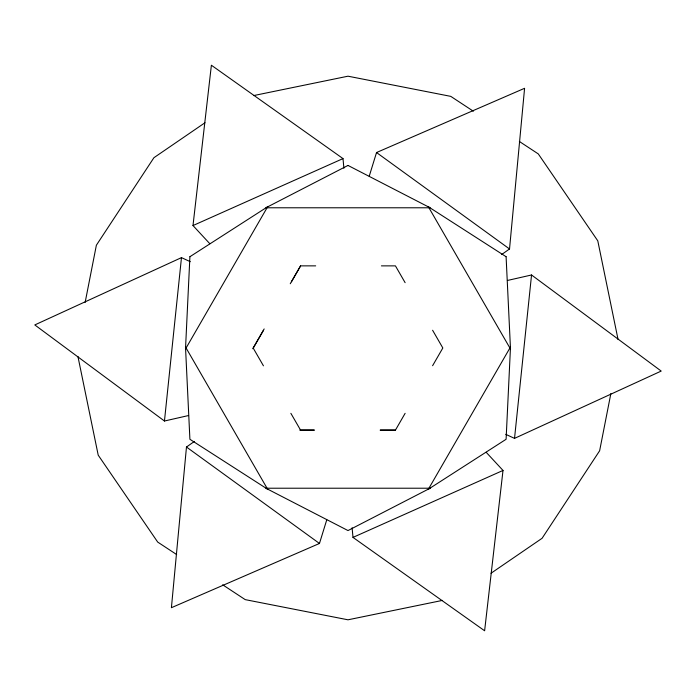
<?xml version="1.0" encoding="UTF-8"?>
<svg xmlns="http://www.w3.org/2000/svg" width="696" height="696" viewBox="0 0 696 696"><rect width="100%" height="100%" fill="white"/><g stroke="black" fill="none" stroke-linecap="round" stroke-linejoin="round"><path stroke-width="1.04" d="M194.384 441.429L186.476 447.032L171.416 607.704L319.464 543.463L326.772 519.799M501.616 254.571L509.524 248.968L524.584 88.296L376.536 152.537L369.228 176.201M188.607 415.521L164.456 421.019L181.473 257.624L190.278 261.679M505.722 434.321L514.527 438.376L531.544 274.981L507.393 280.479M209.827 243.722L192.992 225.556L211.384 65.224L343.006 158.601L343.894 168.249M486.173 452.278L503.008 470.444L484.616 630.776L352.994 537.399L352.106 527.751M85.138 302.438L96.37 245.227L153.912 157.714L204.989 122.748M610.862 393.562L599.63 450.773L542.088 538.286L491.011 573.252M263.445 330.391L253.231 348.13L263.445 365.826M291.433 281.776L300.594 265.863L315.68 265.863M252.752 348.705L264.167 328.938M290.258 283.75L300.594 265.863M380.216 430.137L395.432 430.137L405.124 413.328M432.599 365.722L442.83 347.983L432.599 330.252M181.473 257.624L34.8 324.928L164.456 421.019M514.527 438.376L661.2 371.072L531.544 274.981M192.992 225.556L343.006 158.601M352.994 537.399L503.008 470.444M253.561 95.596L348 76.195L450.773 96.37L473.332 111.203M442.439 600.404L348 619.805L245.227 599.63L222.668 584.797M381.417 265.872L395.432 265.872L405.124 282.672M314.566 430.093L300.55 430.084L290.867 413.32M380.338 430.128L395.432 430.137M299.767 430.137L313.896 430.137M519.346 141.453L538.286 153.912L597.786 240.833L618.065 339.509M176.654 554.547L157.714 542.088L98.214 455.167L77.935 356.491M376.536 152.537L509.524 248.968M186.476 447.032L319.464 543.463M189.904 256.72L185.501 349.027L267.638 206.764L189.904 256.72M510.499 346.973L506.096 439.28L428.362 489.236L510.499 346.973M348 165.439L265.863 207.782L430.137 207.782L348 165.439M430.137 488.218L348 530.561L265.863 488.218L430.137 488.218M506.096 256.72L428.362 206.764L510.499 349.027L506.096 256.72M267.638 489.236L189.904 439.28L185.501 346.973L267.638 489.236"/></g></svg>
